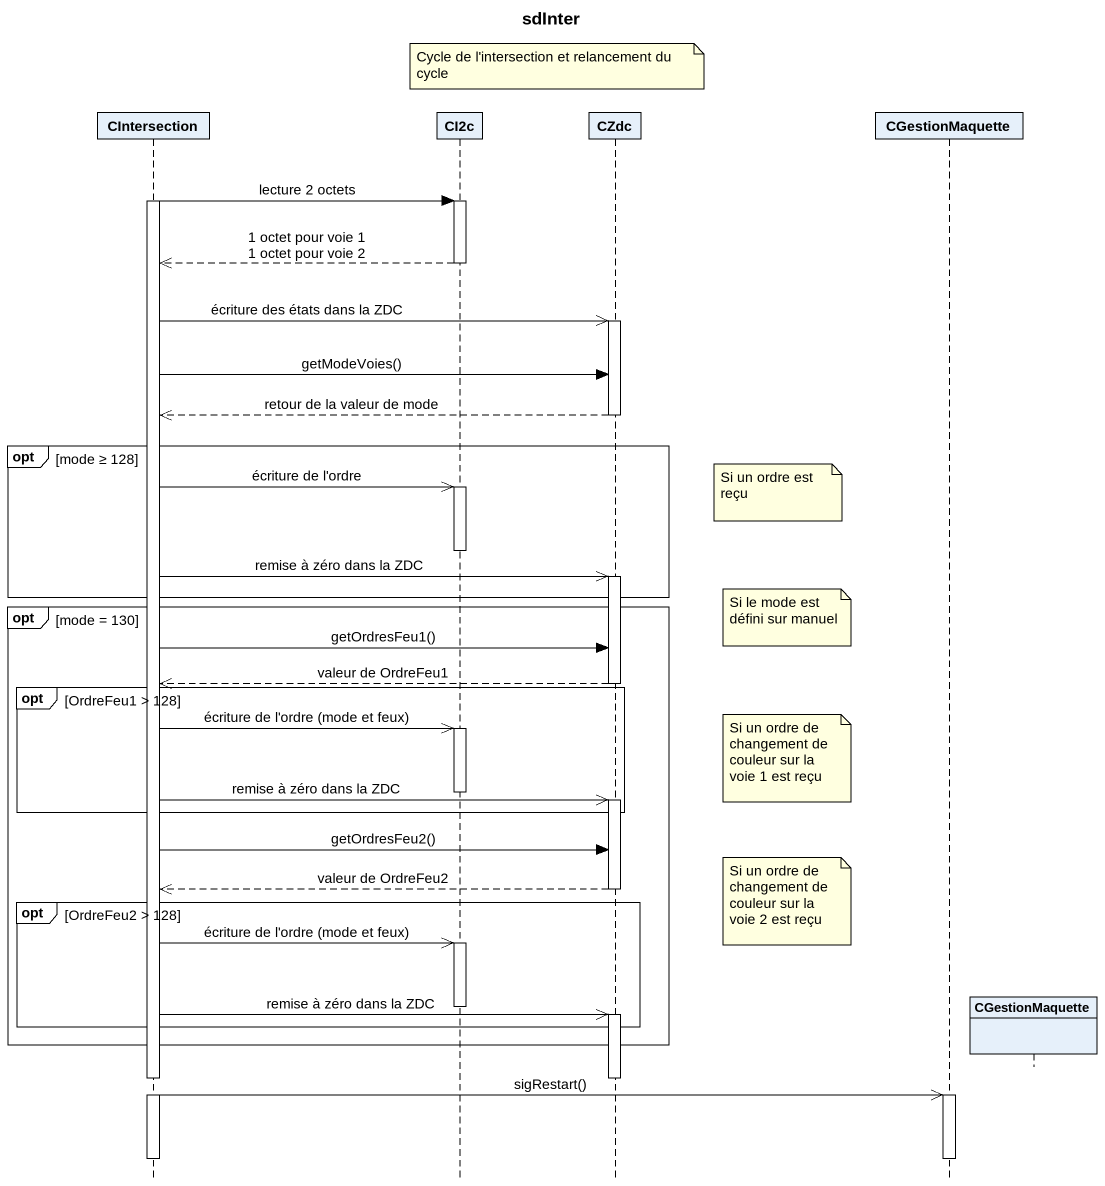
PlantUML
@startuml
title sdInter
hide footbox
participant CIntersection
participant CI2c
participant CZdc
participant CGestionMaquette
participant "CGestionMaquette" as CGestionMaquette_2

note over CZdc : Cycle de l'intersection et relancement du cycle
activate CIntersection
CIntersection -> CI2c : lecture 2 octets
activate CI2c
CI2c -->> CIntersection : 1 octet pour voie 1 1 octet pour voie 2
deactivate CI2c
CIntersection ->> CZdc : écriture des états dans la ZDC
activate CZdc
CIntersection -> CZdc : getModeVoies()
CZdc -->> CIntersection : retour de la valeur de mode
deactivate CZdc
opt mode ≥ 128
  CIntersection ->> CI2c : écriture de l'ordre
  activate CI2c
  note right of CZdc : Si un ordre est reçu
  deactivate CI2c
  CIntersection ->> CZdc : remise à zéro dans la ZDC
  activate CZdc
end
opt mode = 130
  note left of CGestionMaquette : Si le mode est défini sur manuel
  CIntersection -> CZdc : getOrdresFeu1()
  CZdc -->> CIntersection : valeur de OrdreFeu1
  deactivate CZdc
  opt OrdreFeu1 > 128
    CIntersection ->> CI2c : écriture de l'ordre (mode et feux)
    activate CI2c
    note left of CGestionMaquette : Si un ordre de changement de couleur sur la voie 1 est reçu
    deactivate CI2c
    CIntersection ->> CZdc : remise à zéro dans la ZDC
    activate CZdc
  end
  CIntersection -> CZdc : getOrdresFeu2()
  CZdc -->> CIntersection : valeur de OrdreFeu2
  deactivate CZdc
  note left of CGestionMaquette : Si un ordre de changement de couleur sur la voie 2 est reçu
  opt OrdreFeu2 > 128
    CIntersection ->> CI2c : écriture de l'ordre (mode et feux)
    activate CI2c
    deactivate CI2c
    CIntersection ->> CZdc : remise à zéro dans la ZDC
    activate CZdc
  end
end
deactivate CZdc
CIntersection ->> CGestionMaquette : sigRestart()
activate CGestionMaquette
deactivate CIntersection
deactivate CGestionMaquette
@enduml
